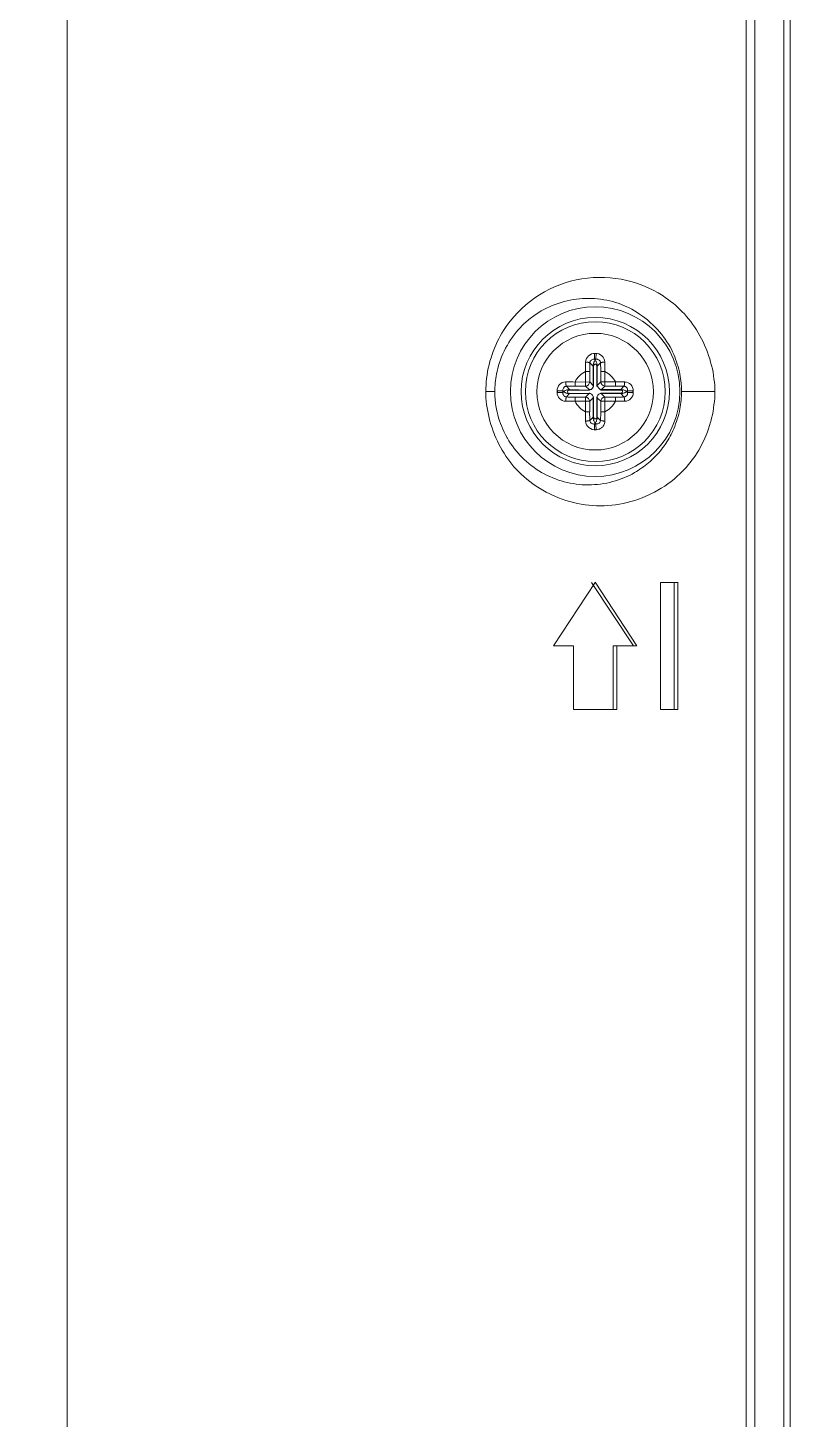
# Model space of a CAD drawing. Extents: x -382 to 1420, y -377 to 265.
# Drawn here: x -172.665 to -171.249, y 0.977 to 3.561 of the extents above; entities that cross this region are included whole.
import ezdxf

# ---------------------------------------------------------------- set-up
doc = ezdxf.new("R2010")
doc.units = 0
doc.header["$MEASUREMENT"] = 0
doc.layers.add('PDF_レイヤー 1', color=7, linetype='CONTINUOUS')

msp = doc.modelspace()

# ---------------------------------------------------------------- linework, layer by layer
at = {"layer": 'PDF_レイヤー 1', "lineweight": 0}
for points in [[(-223.44117, -25.76022), (-171.38649, -25.76022, 0.4143145), (-171.24868, -25.62245), (-171.24868, 6.93063, 0.4143145), (-171.38648, 7.06835), (-228.48682, 7.06835, 0.4143145), (-228.62463, 6.93063), (-228.62463, -25.62245, 0.4143145), (-228.48684, -25.76022), (-224.79078, -25.76022)], [(-228.61284, -25.61062, 0.020237), (-228.61242, -25.62094, 0.0768274), (-228.60256, -25.66288, 0.1002389), (-228.57255, -25.70786, 0.0963949), (-228.52739, -25.73797, 0.0991788), (-228.4745, -25.74841), (-171.39888, -25.74841, 0.0213893), (-171.38909, -25.748, 0.077189), (-171.34599, -25.73801, 0.1002389), (-171.30103, -25.708, 0.1012685), (-171.27092, -25.66312, 0.0994966), (-171.26046, -25.61062), (-171.33059, -25.61062), (-171.33061, 6.84425), (-172.59133, 5.1687), (-172.81714, 5.16869), (-172.81714, 3.04596)], [(-171.31405, 6.84425), (-171.31405, -25.61065, -0.4131024)], [(-171.81401, 2.88525), (-171.81401, 2.87942), (-171.81373, 2.87345), (-171.81317, 2.86734), (-171.81248, 2.86136), (-171.81165, 2.85525), (-171.81054, 2.849), (-171.80929, 2.84276), (-171.8079, 2.83664), (-171.80623, 2.8304), (-171.80443, 2.82415), (-171.80248, 2.81804), (-171.80026, 2.81192), (-171.7979, 2.80581), (-171.79762, 2.80526), (-171.79512, 2.79929), (-171.79234, 2.79332), (-171.78957, 2.78748), (-171.78651, 2.78179), (-171.78332, 2.77623), (-171.77998, 2.77082), (-171.77651, 2.76554), (-171.77304, 2.76026), (-171.76929, 2.75526), (-171.76554, 2.75054), (-171.76165, 2.74582), (-171.75762, 2.74138), (-171.75355, 2.73714), (-171.74856, 2.73214), (-171.74342, 2.72742), (-171.738, 2.72284), (-171.73245, 2.71839), (-171.72661, 2.71395), (-171.72064, 2.70992), (-171.71453, 2.70589), (-171.70814, 2.70214), (-171.70162, 2.69853), (-171.69509, 2.6952), (-171.69273, 2.69395), (-171.68592, 2.69089), (-171.67912, 2.68812), (-171.67203, 2.68548), (-171.66509, 2.68312), (-171.65801, 2.68103), (-171.65093, 2.67909), (-171.6437, 2.67742), (-171.63676, 2.67617), (-171.62954, 2.67492), (-171.62246, 2.67409), (-171.61523, 2.67353), (-171.60815, 2.67312), (-171.60135, 2.67298), (-171.59426, 2.67312), (-171.58718, 2.67353), (-171.5801, 2.67409), (-171.57302, 2.67506), (-171.56593, 2.67617), (-171.55871, 2.67742), (-171.55163, 2.67909), (-171.54441, 2.68103), (-171.53746, 2.68312), (-171.53038, 2.68548), (-171.52344, 2.68812), (-171.51649, 2.69089), (-171.50969, 2.69409), (-171.50747, 2.6952), (-171.5008, 2.69853), (-171.49427, 2.70214), (-171.48802, 2.70589), (-171.48177, 2.70992), (-171.4758, 2.71409), (-171.46997, 2.71839), (-171.46441, 2.72284), (-171.459, 2.72756), (-171.45386, 2.73228), (-171.449, 2.73714, 0.0542369), (-171.4217, 2.77143), (-171.41864, 2.77657), (-171.41545, 2.78184), (-171.41267, 2.7874), (-171.40975, 2.79295), (-171.40725, 2.79865), (-171.40461, 2.80448), (-171.40239, 2.81045), (-171.40031, 2.81642), (-171.39823, 2.82254), (-171.39656, 2.82865), (-171.39628, 2.82948), (-171.39461, 2.83573), (-171.39323, 2.84198), (-171.39198, 2.84823), (-171.391, 2.85448), (-171.39017, 2.86073), (-171.38948, 2.86698), (-171.38892, 2.87309), (-171.38864, 2.8792), (-171.38864, 2.88531), (-171.38864, 2.89114), (-171.38892, 2.89711), (-171.38948, 2.90308), (-171.39017, 2.90919), (-171.391, 2.9153), (-171.39198, 2.92155), (-171.39323, 2.9278), (-171.39475, 2.93391), (-171.39642, 2.94016), (-171.39809, 2.94641), (-171.40017, 2.95252), (-171.40239, 2.95863), (-171.40461, 2.96474), (-171.40503, 2.96572), (-171.40767, 2.97169), (-171.41031, 2.97752), (-171.41336, 2.98335), (-171.41628, 2.98905), (-171.41947, 2.99474), (-171.42281, 3.00016), (-171.42628, 3.00544), (-171.42989, 3.01057), (-171.4335, 3.01557), (-171.43739, 3.02043), (-171.44128, 3.02502), (-171.44517, 3.02946), (-171.44926, 3.03375, 0.0562589), (-171.4848, 3.06297, 0.4166841), (-171.78086, 2.99903), (-171.78405, 2.99389), (-171.78711, 2.98848), (-171.79002, 2.98306), (-171.7928, 2.97751), (-171.79544, 2.97181), (-171.79794, 2.96598), (-171.8003, 2.96001), (-171.80238, 2.95404), (-171.80433, 2.94793), (-171.80627, 2.94168), (-171.80641, 2.94112), (-171.80794, 2.93487), (-171.80933, 2.92862), (-171.81058, 2.92237), (-171.81169, 2.91612), (-171.81252, 2.90987), (-171.81308, 2.90363), (-171.81363, 2.89751), (-171.81391, 2.8914), (-171.81392, 2.88531), (-171.7974, 2.88531, -0.0462142), (-171.79415, 2.91779), (-171.79304, 2.92321), (-171.79165, 2.92848), (-171.79026, 2.9339), (-171.78845, 2.93932), (-171.78651, 2.94459), (-171.78457, 2.95001), (-171.78221, 2.95543), (-171.77971, 2.96056), (-171.77721, 2.96584), (-171.77429, 2.97098), (-171.77387, 2.97167), (-171.77096, 2.97654), (-171.7679, 2.98153), (-171.76457, 2.98626), (-171.76123, 2.99084), (-171.75762, 2.99542), (-171.75401, 2.99973), (-171.75026, 3.00389), (-171.74638, 3.00778), (-171.74249, 3.01171, -0.0321492), (-171.72485, 3.02616), (-171.72041, 3.02921), (-171.71582, 3.03213), (-171.71096, 3.03504), (-171.7061, 3.03768), (-171.7011, 3.04032), (-171.69596, 3.04268), (-171.69069, 3.04504), (-171.68541, 3.04713), (-171.67985, 3.04907), (-171.6743, 3.05088), (-171.66874, 3.0524), (-171.66847, 3.05254), (-171.66291, 3.05393), (-171.65722, 3.05504), (-171.65152, 3.05615), (-171.64583, 3.05699), (-171.64013, 3.05768), (-171.63458, 3.0581), (-171.62902, 3.05838), (-171.62361, 3.05838, -0.0645087), (-171.57824, 3.05246), (-171.57338, 3.05107), (-171.56824, 3.0494), (-171.56324, 3.04746), (-171.5581, 3.04552), (-171.5531, 3.04329), (-171.54796, 3.04079), (-171.54296, 3.03815), (-171.5381, 3.03524), (-171.5331, 3.03218), (-171.52824, 3.02899), (-171.52324, 3.02566), (-171.51852, 3.02205), (-171.51394, 3.0183), (-171.50949, 3.01455), (-171.50797, 3.01316), (-171.50366, 3.00913), (-171.49949, 3.00496), (-171.49533, 3.00066), (-171.49144, 2.99635), (-171.48783, 2.99177), (-171.48408, 2.98733), (-171.48088, 2.98274), (-171.47755, 2.97802), (-171.47464, 2.97344), (-171.47186, 2.96858), (-171.46936, 2.96386), (-171.467, 2.95927), (-171.46491, 2.95441, -0.0458561), (-171.45347, 2.91751, -0.025804), (-171.45117, 2.90118)], [(-171.556, 2.86734, 0.4160873), (-171.54013, 2.88382), (-171.54013, 2.8841), (-171.54013, 2.88438), (-171.54013, 2.88465), (-171.54013, 2.88493), (-171.54013, 2.88535), (-171.54013, 2.88563), (-171.54013, 2.8859), (-171.54013, 2.88618), (-171.54013, 2.88646), (-171.54013, 2.88674, 0.4076366), (-171.55596, 2.90326), (-171.55596, 2.90243), (-171.5561, 2.9016), (-171.5561, 2.90076), (-171.55624, 2.89993), (-171.55624, 2.8991), (-171.55652, 2.89826), (-171.55652, 2.89813), (-171.55666, 2.89729), (-171.55679, 2.89646), (-171.55693, 2.89618), (-171.55707, 2.89576), (-171.55735, 2.89521), (-171.56343, 2.88911), (-171.5994, 2.88911), (-171.59301, 2.8955, -0.3445723), (-171.60062, 2.90314), (-171.60061, 2.92264), (-171.60061, 2.9243), (-171.60061, 2.92597), (-171.60061, 2.9275), (-171.60061, 2.92916), (-171.60061, 2.93069), (-171.60075, 2.93236), (-171.60075, 2.93389), (-171.60075, 2.93486), (-171.60089, 2.93639), (-171.60089, 2.93805), (-171.60082, 2.93872), (-171.60096, 2.93983), (-171.60124, 2.94052), (-171.60165, 2.94164), (-171.60221, 2.94247), (-171.6029, 2.9433), (-171.6036, 2.94386), (-171.60457, 2.94441), (-171.60568, 2.94497), (-171.60679, 2.94539), (-171.60804, 2.94552), (-171.60915, 2.94552), (-171.60943, 2.94552), (-171.60943, 2.9458), (-171.60943, 2.94691), (-171.60943, 2.94761), (-171.60943, 2.94858), (-171.60943, 2.94969), (-171.60943, 2.9508), (-171.60929, 2.95177), (-171.60929, 2.95288), (-171.60929, 2.954), (-171.60929, 2.95497), (-171.6093, 2.95604), (-171.60944, 2.95604), (-171.60972, 2.95604), (-171.60986, 2.95604), (-171.61, 2.95604), (-171.61014, 2.95604), (-171.61028, 2.95604), (-171.61041, 2.95604), (-171.61055, 2.95604), (-171.61069, 2.95604), (-171.61083, 2.95604, 0.4186993), (-171.6288, 2.94007)], [(-171.60797, 2.93264), (-171.607, 2.93264), (-171.60089, 2.93875), (-171.60033, 2.93902), (-171.59992, 2.93916), (-171.5995, 2.9393), (-171.59867, 2.93944), (-171.59797, 2.93958), (-171.59783, 2.93972), (-171.597, 2.93972), (-171.59617, 2.93986), (-171.59533, 2.94), (-171.5945, 2.94), (-171.59367, 2.94014), (-171.59283, 2.94014, 0.4162957), (-171.61079, 2.95604), (-171.61107, 2.95604), (-171.61121, 2.95604), (-171.61135, 2.95604), (-171.61148, 2.95604), (-171.61162, 2.95604), (-171.61176, 2.95604), (-171.6119, 2.95604), (-171.61204, 2.95604), (-171.61218, 2.95604), (-171.61228, 2.95608), (-171.61228, 2.95497), (-171.61228, 2.954), (-171.61228, 2.95288), (-171.61228, 2.95177), (-171.61228, 2.9508), (-171.61228, 2.94969), (-171.61228, 2.94858), (-171.61228, 2.94761), (-171.61228, 2.94691), (-171.61228, 2.9458), (-171.61222, 2.94555), (-171.61347, 2.94541), (-171.61472, 2.94527), (-171.61583, 2.945), (-171.61708, 2.94458), (-171.61722, 2.94444), (-171.61805, 2.94389), (-171.61861, 2.94333), (-171.61944, 2.9425), (-171.62, 2.94166), (-171.62041, 2.94055), (-171.62055, 2.93986), (-171.62069, 2.93875)], [(-171.66572, 2.90328, -0.009803), (-171.64827, 2.9031, -0.1728735), (-171.62869, 2.92262), (-171.62869, 2.89554), (-171.64822, 2.8955), (-171.64822, 2.90314), (-171.62109, 2.9031), (-171.62109, 2.92268), (-171.62873, 2.92268, -0.0066664), (-171.62889, 2.94014), (-171.62805, 2.94014), (-171.62722, 2.94), (-171.62639, 2.94), (-171.62555, 2.93986), (-171.62472, 2.93972), (-171.62389, 2.93972), (-171.62361, 2.93958), (-171.62277, 2.93944), (-171.62208, 2.9393), (-171.6218, 2.93916), (-171.62125, 2.93902), (-171.62069, 2.93875), (-171.61458, 2.93264), (-171.61458, 2.93305), (-171.61458, 2.9343), (-171.6143, 2.93555), (-171.61403, 2.9368), (-171.61375, 2.93791), (-171.61347, 2.93902), (-171.61291, 2.94027), (-171.61264, 2.94097), (-171.61208, 2.94208), (-171.61166, 2.94305), (-171.61075, 2.94416), (-171.61005, 2.94305), (-171.6095, 2.94208), (-171.60894, 2.94097), (-171.6088, 2.94041), (-171.60839, 2.93916), (-171.60797, 2.93805), (-171.60755, 2.9368), (-171.60742, 2.93569), (-171.60714, 2.93444), (-171.607, 2.93319), (-171.607, 2.93264), (-171.607, 2.89667, 0.2403512), (-171.59943, 2.88822), (-171.56346, 2.88822), (-171.56332, 2.88822), (-171.56249, 2.88808), (-171.56166, 2.88795), (-171.5611, 2.88753), (-171.56068, 2.88711), (-171.56041, 2.88656), (-171.56013, 2.88586), (-171.55999, 2.88531), (-171.56013, 2.88475), (-171.56041, 2.88406), (-171.56068, 2.8835), (-171.5611, 2.88309), (-171.56166, 2.88267), (-171.56249, 2.88239), (-171.56332, 2.88239), (-171.56346, 2.88239), (-171.5994, 2.88239), (-171.59942, 2.88146), (-171.59303, 2.87507, 0.3607235), (-171.60062, 2.86746), (-171.60062, 2.84788), (-171.59303, 2.84785), (-171.59303, 2.87507), (-171.57332, 2.87513), (-171.57179, 2.87513), (-171.57027, 2.87513), (-171.5686, 2.87513), (-171.56693, 2.87513), (-171.56541, 2.87513), (-171.56374, 2.87513), (-171.56221, 2.87527), (-171.56124, 2.87527), (-171.55985, 2.87527), (-171.55818, 2.87541), (-171.55735, 2.87541)], [(-171.59289, 2.94004), (-171.59289, 2.93837), (-171.59289, 2.93671), (-171.59289, 2.93587), (-171.59289, 2.93407), (-171.59289, 2.93226), (-171.59289, 2.93059), (-171.59289, 2.92879), (-171.59289, 2.92712), (-171.59289, 2.92532), (-171.59289, 2.92365), (-171.59308, 2.92272, -0.1696092), (-171.5734, 2.90314), (-171.60062, 2.90314), (-171.60697, 2.8967), (-171.60794, 2.89667), (-171.60794, 2.93264), (-171.60794, 2.93278), (-171.60808, 2.93361), (-171.60836, 2.93444), (-171.60864, 2.93514), (-171.60905, 2.93541), (-171.60961, 2.93583), (-171.6103, 2.93611), (-171.61086, 2.93625), (-171.61141, 2.93611), (-171.61211, 2.93583), (-171.61266, 2.93541), (-171.61294, 2.93514), (-171.61336, 2.93444), (-171.61364, 2.93361), (-171.61378, 2.93278), (-171.61378, 2.93264)], [(-171.556, 2.90328, 0.0066664), (-171.57336, 2.90318), (-171.57336, 2.89554), (-171.59303, 2.8956), (-171.59303, 2.92268), (-171.60067, 2.92268)], [(-171.66434, 2.89521), (-171.66545, 2.89507), (-171.66615, 2.89493), (-171.66726, 2.89451), (-171.66809, 2.89396), (-171.66878, 2.89313), (-171.66934, 2.89257), (-171.6699, 2.8916), (-171.67045, 2.89049), (-171.67087, 2.88938), (-171.67101, 2.88813), (-171.67101, 2.88688), (-171.67101, 2.88674), (-171.67142, 2.88674), (-171.67253, 2.88674), (-171.67323, 2.88674), (-171.6742, 2.88674), (-171.67517, 2.88674), (-171.67628, 2.88674), (-171.6774, 2.88674), (-171.67837, 2.88674), (-171.67948, 2.88674), (-171.68045, 2.88674), (-171.68156, 2.88674, -0.4160873), (-171.66574, 2.90326), (-171.6656, 2.90243), (-171.6656, 2.9016), (-171.6656, 2.90076), (-171.66547, 2.89993), (-171.66533, 2.8991), (-171.66519, 2.89826), (-171.66519, 2.89813), (-171.66505, 2.89743), (-171.66491, 2.8966), (-171.66477, 2.89632), (-171.66463, 2.89576), (-171.66435, 2.89521), (-171.66352, 2.89521), (-171.66185, 2.89521), (-171.66033, 2.89535), (-171.65949, 2.89535), (-171.65783, 2.89535), (-171.6563, 2.89549), (-171.65477, 2.89549), (-171.65311, 2.89549), (-171.65144, 2.89549), (-171.64991, 2.89549), (-171.64824, 2.89549)], [(-171.62223, 2.88821), (-171.62209, 2.88821), (-171.62182, 2.88835), (-171.62154, 2.88835), (-171.62126, 2.88849), (-171.62112, 2.88863), (-171.62084, 2.88863), (-171.62057, 2.88877), (-171.62029, 2.88877), (-171.62001, 2.8889), (-171.61987, 2.8889), (-171.61904, 2.88918), (-171.61834, 2.88946), (-171.61765, 2.88988), (-171.61696, 2.89029), (-171.6164, 2.89085), (-171.61598, 2.89154), (-171.61543, 2.8921), (-171.61501, 2.89279), (-171.61473, 2.89349), (-171.61458, 2.8967), (-171.62109, 2.90314, -0.3607234), (-171.62869, 2.89554), (-171.62218, 2.88911), (-171.62204, 2.88911), (-171.62176, 2.88911), (-171.62148, 2.88911), (-171.62121, 2.88911), (-171.62107, 2.88911), (-171.62079, 2.88911), (-171.62051, 2.88897), (-171.62023, 2.88897), (-171.61996, 2.88897), (-171.62223, 2.88821)], [(-171.38868, 2.88531), (-171.45035, 2.88531, -0.0436151), (-171.45351, 2.85312, -0.0488222), (-171.46493, 2.81611, -0.0453098), (-171.47965, 2.78901, -0.0084369), (-171.48554, 2.7808, -0.0458296), (-171.50609, 2.75817), (-171.50623, 2.75803), (-171.50901, 2.75539), (-171.51206, 2.75275), (-171.51512, 2.75025), (-171.51817, 2.74789), (-171.52137, 2.74553), (-171.52442, 2.74344), (-171.52762, 2.74108), (-171.53095, 2.739), (-171.53428, 2.73692), (-171.53755, 2.73489, -0.063516), (-171.5784, 2.71809, -0.0644041), (-171.62357, 2.71204, -0.0644341), (-171.6687, 2.71788), (-171.67398, 2.71941), (-171.67926, 2.72107), (-171.68453, 2.72302), (-171.68967, 2.7251), (-171.69495, 2.72732), (-171.70023, 2.72968), (-171.70536, 2.73232), (-171.71036, 2.73524), (-171.71064, 2.73524), (-171.7155, 2.73829), (-171.72036, 2.74135), (-171.72509, 2.74468), (-171.72953, 2.74801), (-171.73411, 2.75162), (-171.73842, 2.75524), (-171.74247, 2.75892), (-171.74636, 2.76267), (-171.75025, 2.76669), (-171.754, 2.77086), (-171.75747, 2.77516), (-171.76108, 2.77961), (-171.76455, 2.78433), (-171.76789, 2.78905), (-171.77094, 2.79391), (-171.774, 2.79905), (-171.77428, 2.79961), (-171.77719, 2.80488), (-171.77983, 2.81002), (-171.78219, 2.8153), (-171.78455, 2.82058), (-171.7865, 2.82585), (-171.78858, 2.83127), (-171.79025, 2.83669), (-171.79163, 2.8421), (-171.79302, 2.84738), (-171.79415, 2.85275), (-171.79484, 2.85595), (-171.7954, 2.85914), (-171.79582, 2.86234), (-171.79623, 2.86567), (-171.79665, 2.86886), (-171.79665, 2.869), (-171.79693, 2.8722), (-171.79706, 2.87553), (-171.7972, 2.87872), (-171.7972, 2.88192), (-171.79734, 2.88525)], [(-171.65826, 2.88152), (-171.65867, 2.88152), (-171.65992, 2.88152), (-171.66117, 2.88179), (-171.66229, 2.88207), (-171.6634, 2.88235), (-171.66465, 2.88263), (-171.6659, 2.88318), (-171.66659, 2.88346), (-171.66756, 2.88402), (-171.66867, 2.88457), (-171.67101, 2.88389), (-171.67142, 2.88389), (-171.67253, 2.88389), (-171.67323, 2.88389), (-171.6742, 2.88389), (-171.67517, 2.88389), (-171.67628, 2.88389), (-171.6774, 2.88389), (-171.67837, 2.88389), (-171.67948, 2.88389), (-171.68045, 2.88389), (-171.68159, 2.88681), (-171.68159, 2.88653), (-171.68159, 2.88625), (-171.68159, 2.88597), (-171.68159, 2.88556), (-171.68159, 2.88528), (-171.68159, 2.885), (-171.68159, 2.88472), (-171.68159, 2.88445), (-171.68159, 2.88403), (-171.68159, 2.88382, 0.4076366), (-171.66574, 2.86735), (-171.6656, 2.86818), (-171.6656, 2.86902), (-171.6656, 2.86971), (-171.66547, 2.87054), (-171.66533, 2.87138), (-171.66519, 2.87221), (-171.66519, 2.87249), (-171.66505, 2.87332), (-171.66477, 2.87416), (-171.66477, 2.87443), (-171.66463, 2.87485), (-171.66435, 2.87541), (-171.65829, 2.88152), (-171.62218, 2.88152), (-171.62869, 2.8751), (-171.62869, 2.84788), (-171.62109, 2.84789), (-171.62109, 2.86748, 0.3607234), (-171.62864, 2.87507), (-171.64822, 2.87507), (-171.64822, 2.86748), (-171.65002, 2.86734), (-171.65169, 2.86734), (-171.65349, 2.86734), (-171.6553, 2.86734), (-171.65697, 2.86734), (-171.65711, 2.86734), (-171.65877, 2.86734), (-171.66044, 2.86734), (-171.66224, 2.86734), (-171.66391, 2.86734), (-171.66572, 2.86734)], [(-171.65826, 2.88828), (-171.65826, 2.88911), (-171.62215, 2.88822), (-171.65826, 2.88822, 1.1609596), (-171.65826, 2.88156), (-171.65826, 2.88239), (-171.61987, 2.88171, -0.2643869), (-171.61378, 2.87388), (-171.61378, 2.83791), (-171.61364, 2.83694), (-171.61336, 2.8361), (-171.61294, 2.83555), (-171.61266, 2.83513), (-171.61211, 2.83471), (-171.61141, 2.83444), (-171.61086, 2.83444), (-171.6103, 2.83444), (-171.60961, 2.83471), (-171.60905, 2.83513), (-171.60864, 2.83555), (-171.60836, 2.83624), (-171.60808, 2.83694), (-171.607, 2.83792), (-171.60089, 2.83181), (-171.60033, 2.83153), (-171.59992, 2.8314), (-171.59964, 2.8314), (-171.5988, 2.83112), (-171.59797, 2.83098), (-171.59783, 2.83098), (-171.597, 2.83084), (-171.59617, 2.8307), (-171.59533, 2.83056), (-171.5945, 2.83056), (-171.59367, 2.83056), (-171.59292, 2.83041), (-171.59292, 2.8293), (-171.59319, 2.82763), (-171.59375, 2.82597), (-171.59431, 2.8243), (-171.59486, 2.82291), (-171.59583, 2.82138), (-171.59694, 2.82013), (-171.59778, 2.81916), (-171.59917, 2.81805), (-171.60055, 2.81708), (-171.60153, 2.81652), (-171.60305, 2.81583), (-171.60486, 2.81527), (-171.60639, 2.81486), (-171.60833, 2.81458), (-171.61079, 2.81458), (-171.61065, 2.81458), (-171.61051, 2.81458), (-171.61037, 2.81458), (-171.61023, 2.81458), (-171.6101, 2.81458), (-171.60996, 2.81458), (-171.60982, 2.81458), (-171.60968, 2.81458), (-171.6094, 2.81458), (-171.60926, 2.81458, -0.4160873), (-171.62889, 2.83042), (-171.62805, 2.83056), (-171.62722, 2.83056), (-171.62639, 2.83056), (-171.62555, 2.8307), (-171.62472, 2.83084), (-171.62389, 2.83098), (-171.62361, 2.83098), (-171.62305, 2.83112), (-171.62222, 2.83126), (-171.6218, 2.8314), (-171.62139, 2.83153), (-171.62069, 2.83181), (-171.62083, 2.83251), (-171.62083, 2.83417), (-171.62083, 2.83584), (-171.62097, 2.83667), (-171.62097, 2.8382), (-171.62097, 2.83987), (-171.62111, 2.84139), (-171.62111, 2.84306), (-171.62111, 2.84473), (-171.62111, 2.84626), (-171.62111, 2.84792)], [(-171.62883, 2.83052), (-171.62883, 2.83219), (-171.62883, 2.83399), (-171.62883, 2.83483), (-171.62883, 2.83649), (-171.62883, 2.8383), (-171.62883, 2.83996), (-171.62883, 2.84177), (-171.62883, 2.84344), (-171.62883, 2.84524), (-171.62869, 2.84705), (-171.62864, 2.84789, -0.1755319), (-171.64818, 2.86748), (-171.62109, 2.86748), (-171.61461, 2.87385), (-171.61458, 2.87388), (-171.61458, 2.83791), (-171.61458, 2.83735), (-171.61444, 2.8361), (-171.6143, 2.83499), (-171.61403, 2.83374), (-171.61375, 2.83249), (-171.61333, 2.83138), (-171.61291, 2.83027), (-171.61264, 2.82958), (-171.61208, 2.8286), (-171.61166, 2.82749), (-171.61079, 2.82652), (-171.6094, 2.82509), (-171.60943, 2.82509), (-171.60943, 2.82481), (-171.60943, 2.8237), (-171.60943, 2.82301), (-171.60943, 2.8219), (-171.60943, 2.82092), (-171.60943, 2.81981), (-171.60929, 2.81884), (-171.60929, 2.81773), (-171.60929, 2.81662), (-171.60929, 2.81565), (-171.61228, 2.81454), (-171.61228, 2.81565), (-171.61228, 2.81662), (-171.61228, 2.81773), (-171.61228, 2.81884), (-171.61228, 2.81981), (-171.61228, 2.82092), (-171.61228, 2.8219), (-171.61228, 2.82301), (-171.61228, 2.8237), (-171.61228, 2.82481), (-171.61228, 2.82509), (-171.61241, 2.82509), (-171.61366, 2.82509), (-171.61491, 2.82523), (-171.61603, 2.82565), (-171.61714, 2.82606), (-171.61811, 2.82676), (-171.61866, 2.82731), (-171.6195, 2.82801), (-171.62005, 2.82898), (-171.62047, 2.82995), (-171.62061, 2.83078), (-171.62075, 2.83176)], [(-171.56346, 2.88235), (-171.56346, 2.88152), (-171.60183, 2.88164, 0.2934552), (-171.60794, 2.87388), (-171.60794, 2.83791), (-171.607, 2.83788), (-171.607, 2.87385), (-171.60728, 2.87635), (-171.60728, 2.87607), (-171.60714, 2.87579), (-171.60714, 2.87566), (-171.60714, 2.87538), (-171.60714, 2.8751), (-171.60714, 2.87482), (-171.60714, 2.87454), (-171.607, 2.87454), (-171.607, 2.87441), (-171.607, 2.87413), (-171.607, 2.87385), (-171.60061, 2.86746)], [(-171.56346, 2.88911), (-171.56304, 2.88911), (-171.56179, 2.88897), (-171.56054, 2.88883), (-171.55943, 2.88856), (-171.55818, 2.88828), (-171.55707, 2.88786), (-171.55582, 2.88745), (-171.55513, 2.88717), (-171.55416, 2.88661), (-171.55304, 2.88606), (-171.55057, 2.88382), (-171.55057, 2.88674), (-171.5503, 2.88674), (-171.54918, 2.88674), (-171.54849, 2.88674), (-171.54752, 2.88674), (-171.54655, 2.88674), (-171.54543, 2.88674), (-171.54432, 2.88674), (-171.54321, 2.88674), (-171.5421, 2.88674), (-171.54127, 2.88674), (-171.54016, 2.88389), (-171.54127, 2.88389), (-171.5421, 2.88389), (-171.54321, 2.88389), (-171.54432, 2.88389), (-171.54543, 2.88389), (-171.54655, 2.88389), (-171.54752, 2.88389), (-171.54849, 2.88389), (-171.54918, 2.88389), (-171.5503, 2.88389), (-171.55057, 2.88389), (-171.55207, 2.88527), (-171.55304, 2.88457), (-171.55416, 2.88402), (-171.55513, 2.88346), (-171.55568, 2.88318), (-171.55693, 2.88277), (-171.55804, 2.88235), (-171.55929, 2.88207), (-171.56054, 2.88179), (-171.56166, 2.88165), (-171.56291, 2.88152), (-171.56346, 2.88152), (-171.55735, 2.87541), (-171.55707, 2.87485), (-171.55693, 2.87429), (-171.55679, 2.87402), (-171.55666, 2.87318), (-171.55652, 2.87249), (-171.55652, 2.87221), (-171.55624, 2.87138), (-171.55624, 2.87054), (-171.5561, 2.86971), (-171.5561, 2.86902), (-171.55596, 2.86818), (-171.55596, 2.86735, -0.009999), (-171.57336, 2.86748)]]:
    msp.add_lwpolyline(points, format="xyb", dxfattribs=at)
for points in [[(-171.26047, 6.91931), (-171.26047, -25.61058)], [(-172.59133, 5.1687), (-172.59133, -21.45993)], [(-171.62109, 2.92268), (-171.62109, 2.92351), (-171.62109, 2.92518), (-171.62109, 2.92671), (-171.62109, 2.92754), (-171.62109, 2.92907), (-171.62096, 2.93073), (-171.62096, 2.9324), (-171.62096, 2.93393), (-171.62082, 2.93559), (-171.62082, 2.93712), (-171.62068, 2.93879)], [(-171.61378, 2.89667), (-171.61378, 2.93264), (-171.61461, 2.93264)], [(-171.61458, 2.93266), (-171.61458, 2.8967), (-171.61375, 2.8967)], [(-171.61079, 2.94552), (-171.61232, 2.94552)], [(-171.61079, 2.94411), (-171.61232, 2.9455)], [(-171.61082, 2.94552), (-171.60943, 2.94552), (-171.61082, 2.94414)], [(-171.66965, 2.88536), (-171.66867, 2.88606), (-171.66756, 2.88661), (-171.66659, 2.88717), (-171.6659, 2.88745), (-171.66479, 2.88786), (-171.66354, 2.88828), (-171.66242, 2.88856), (-171.66117, 2.88883), (-171.66006, 2.88897), (-171.65881, 2.88911), (-171.65826, 2.88911), (-171.66437, 2.89522)], [(-171.61378, 2.8967), (-171.61378, 2.89642), (-171.61378, 2.89628), (-171.61391, 2.896), (-171.61405, 2.89572), (-171.61405, 2.89545), (-171.61419, 2.89531), (-171.61433, 2.89503), (-171.61433, 2.89475), (-171.61447, 2.89447), (-171.61447, 2.8942)], [(-171.607, 2.8967), (-171.607, 2.89656), (-171.607, 2.89628), (-171.607, 2.896), (-171.60714, 2.896), (-171.60714, 2.89572), (-171.60714, 2.89545), (-171.60714, 2.89531), (-171.60714, 2.89503), (-171.60714, 2.89475), (-171.60728, 2.89447), (-171.60728, 2.8942)], [(-171.57336, 2.89554), (-171.57253, 2.89554), (-171.57086, 2.89554), (-171.56947, 2.89554), (-171.56864, 2.89554), (-171.56697, 2.89554), (-171.56531, 2.89554), (-171.56378, 2.8954), (-171.56225, 2.8954), (-171.56059, 2.8954), (-171.55892, 2.89526), (-171.55739, 2.89526)], [(-171.55735, 2.89521), (-171.55624, 2.89507), (-171.55554, 2.89493), (-171.55443, 2.89451), (-171.55374, 2.89396), (-171.55277, 2.89313), (-171.55235, 2.89257), (-171.55166, 2.8916), (-171.55166, 2.89146), (-171.5511, 2.89035), (-171.55082, 2.8891), (-171.55055, 2.88799), (-171.55055, 2.88674)], [(-171.66965, 2.88531), (-171.67103, 2.88392)], [(-171.66435, 2.87541), (-171.66547, 2.87541), (-171.66616, 2.87568), (-171.66727, 2.8761), (-171.66797, 2.87666), (-171.6688, 2.87749), (-171.66935, 2.87804), (-171.66991, 2.87902), (-171.67005, 2.87915), (-171.6706, 2.88027), (-171.67088, 2.88138), (-171.67102, 2.88263), (-171.67102, 2.88388)], [(-171.67101, 2.88382), (-171.67101, 2.88674), (-171.66962, 2.88535)], [(-171.64822, 2.87507), (-171.64905, 2.87507), (-171.65072, 2.87507), (-171.65224, 2.87507), (-171.65308, 2.87507), (-171.65474, 2.87507), (-171.65641, 2.87507), (-171.6578, 2.87507), (-171.65947, 2.87521), (-171.66113, 2.87521), (-171.66266, 2.87535), (-171.66433, 2.87535)], [(-171.62218, 2.88822), (-171.62218, 2.88906)], [(-171.62218, 2.88239), (-171.62204, 2.88239), (-171.62176, 2.88225), (-171.62148, 2.88225), (-171.62121, 2.88211), (-171.62107, 2.88211), (-171.62079, 2.88197), (-171.62051, 2.88184), (-171.62023, 2.88184), (-171.61996, 2.8817), (-171.61982, 2.8817)], [(-171.61982, 2.88165), (-171.61996, 2.88165), (-171.62023, 2.88165), (-171.62051, 2.88152), (-171.62079, 2.88152), (-171.62107, 2.88152), (-171.62121, 2.88152), (-171.62148, 2.88152), (-171.62176, 2.88152), (-171.62204, 2.88152), (-171.62218, 2.88152), (-171.62218, 2.88235)], [(-171.61458, 2.87385), (-171.61458, 2.87413), (-171.61458, 2.87441), (-171.61458, 2.87454), (-171.61458, 2.87482), (-171.61458, 2.8751), (-171.61458, 2.87538), (-171.61458, 2.87566), (-171.61458, 2.87579), (-171.61444, 2.87607), (-171.61444, 2.87635)], [(-171.61446, 2.87629), (-171.61446, 2.87616), (-171.61432, 2.87588), (-171.61432, 2.8756), (-171.61418, 2.87532), (-171.61404, 2.87504), (-171.61404, 2.87491), (-171.6139, 2.87463), (-171.61376, 2.87435), (-171.61376, 2.87407), (-171.61376, 2.87393)], [(-171.60794, 2.87385), (-171.60794, 2.87413), (-171.6078, 2.87441), (-171.6078, 2.87454), (-171.60767, 2.87482), (-171.60753, 2.8751), (-171.60753, 2.87538), (-171.60739, 2.87566), (-171.60739, 2.87579), (-171.60725, 2.87607), (-171.60725, 2.87635)], [(-171.6019, 2.88897), (-171.60162, 2.88897), (-171.60135, 2.88897), (-171.60121, 2.88897), (-171.60093, 2.88911), (-171.60065, 2.88911), (-171.60037, 2.88911), (-171.60024, 2.88911), (-171.59996, 2.88911), (-171.59968, 2.88911), (-171.5994, 2.88911), (-171.5994, 2.88828)], [(-171.5994, 2.88822), (-171.59968, 2.88822), (-171.59996, 2.88822), (-171.60024, 2.88836), (-171.60051, 2.88836), (-171.60065, 2.8885), (-171.60093, 2.88864), (-171.60121, 2.88864), (-171.60135, 2.88878), (-171.60162, 2.88878), (-171.6019, 2.88892)], [(-171.60183, 2.88164), (-171.60155, 2.88164), (-171.60128, 2.88178), (-171.60114, 2.88178), (-171.60086, 2.88192), (-171.60058, 2.88206), (-171.60044, 2.88206), (-171.60017, 2.8822), (-171.59989, 2.8822), (-171.59961, 2.88234), (-171.59933, 2.88234)], [(-171.57336, 2.87511), (-171.57336, 2.86748), (-171.60058, 2.86748)], [(-171.56346, 2.88822), (-171.56346, 2.88906)], [(-171.55057, 2.88389), (-171.55057, 2.88375), (-171.55071, 2.8825), (-171.55085, 2.88125), (-171.55113, 2.88014), (-171.55168, 2.87903), (-171.55238, 2.87806), (-171.5528, 2.8775), (-171.55363, 2.87667), (-171.55446, 2.87611), (-171.55557, 2.8757), (-171.55627, 2.87542), (-171.55738, 2.87542)], [(-171.55206, 2.88531), (-171.55053, 2.8867)], [(-171.60062, 2.84788), (-171.60062, 2.84705), (-171.60062, 2.84538), (-171.60062, 2.84385), (-171.60062, 2.84302), (-171.60062, 2.84149), (-171.60062, 2.83983), (-171.60076, 2.8383), (-171.60076, 2.83663), (-171.60076, 2.8351), (-171.6009, 2.83344), (-171.6009, 2.83177)], [(-171.59289, 2.83045), (-171.59289, 2.83226), (-171.59289, 2.83392), (-171.59289, 2.83573), (-171.59289, 2.83739), (-171.59289, 2.83906), (-171.59289, 2.8392), (-171.59289, 2.84087), (-171.59289, 2.84267), (-171.59289, 2.84448), (-171.59289, 2.84614), (-171.59303, 2.84781)], [(-171.61375, 2.83791), (-171.61458, 2.83791), (-171.62069, 2.8318)], [(-171.61075, 2.82509), (-171.61228, 2.82509), (-171.61075, 2.82648)], [(-171.607, 2.83791), (-171.607, 2.83749), (-171.60714, 2.83624), (-171.60728, 2.83499), (-171.60755, 2.83388), (-171.60783, 2.83263), (-171.60825, 2.83152), (-171.60867, 2.83027), (-171.60894, 2.82958), (-171.6095, 2.8286), (-171.61005, 2.82749), (-171.61075, 2.82652)], [(-171.60089, 2.83181), (-171.60103, 2.8307), (-171.6013, 2.83001), (-171.60172, 2.82903), (-171.60228, 2.82806), (-171.60297, 2.82723), (-171.60367, 2.82681), (-171.6045, 2.82612), (-171.60464, 2.82598), (-171.60575, 2.82556), (-171.607, 2.82528), (-171.60825, 2.82515), (-171.6095, 2.82515)], [(-171.61228, 2.81458), (-171.61214, 2.81458), (-171.612, 2.81458), (-171.61186, 2.81458), (-171.61172, 2.81458), (-171.61158, 2.81458), (-171.61144, 2.81458), (-171.6113, 2.81458), (-171.61116, 2.81458), (-171.61103, 2.81458), (-171.61075, 2.81458)], [(-171.61079, 2.53099), (-171.68842, 2.41281)], [(-171.61757, 2.53099), (-171.53994, 2.41281)], [(-171.53321, 2.41288), (-171.61085, 2.53106)], [(-171.48981, 2.53099), (-171.48981, 2.29476)], [(-171.45754, 2.53099), (-171.48976, 2.53099)], [(-171.46432, 2.29482), (-171.46432, 2.53105)], [(-171.45754, 2.29482), (-171.45754, 2.53105)], [(-171.68837, 2.41288), (-171.65115, 2.41288)], [(-171.6512, 2.41288), (-171.6512, 2.29483)], [(-171.6512, 2.29482), (-171.57052, 2.29482), (-171.57052, 2.41286)], [(-171.57729, 2.41288), (-171.53327, 2.41288)], [(-171.57729, 2.29482), (-171.57729, 2.41286)], [(-171.48981, 2.29482), (-171.4576, 2.29482)]]:
    msp.add_lwpolyline(points, dxfattribs=at)
for centre, radius in [((-171.61087, 2.88526), 0.15754), ((-171.61074, 2.88533), 0.13774), ((-171.61072, 2.8853), 0.12986), ((-171.61088, 2.88518), 0.10831)]:
    msp.add_circle(centre, radius, dxfattribs=at)
for centre, radius, start, end in [((-171.60076, 2.89621), 0.01383, 177.98539, 188.37427), ((-171.50387, 2.92433), 0.10768, 194.83383, 196.21439), ((-171.59989, 2.89533), 0.01383, 261.62574, 272.0146)]:
    msp.add_arc(centre, radius, start, end, dxfattribs=at)
for points in [[(-171.46296, 2.94987), (-171.46351, 2.9514), (-171.46421, 2.95293), (-171.4649, 2.95445)], [(-171.45048, 2.8902), (-171.45062, 2.89381), (-171.45076, 2.89756), (-171.45118, 2.90117)], [(-171.45035, 2.88531), (-171.45035, 2.88697), (-171.45048, 2.8885), (-171.45048, 2.89017)], [(-171.59303, 2.84788), (-171.58442, 2.85191), (-171.57761, 2.85885), (-171.57331, 2.86746)], [(-171.46486, 2.81615), (-171.46416, 2.81767), (-171.46347, 2.8192), (-171.46291, 2.82073)]]:
    msp.add_open_spline(points, degree=3, dxfattribs=at)

doc.saveas('drawing.dxf')
